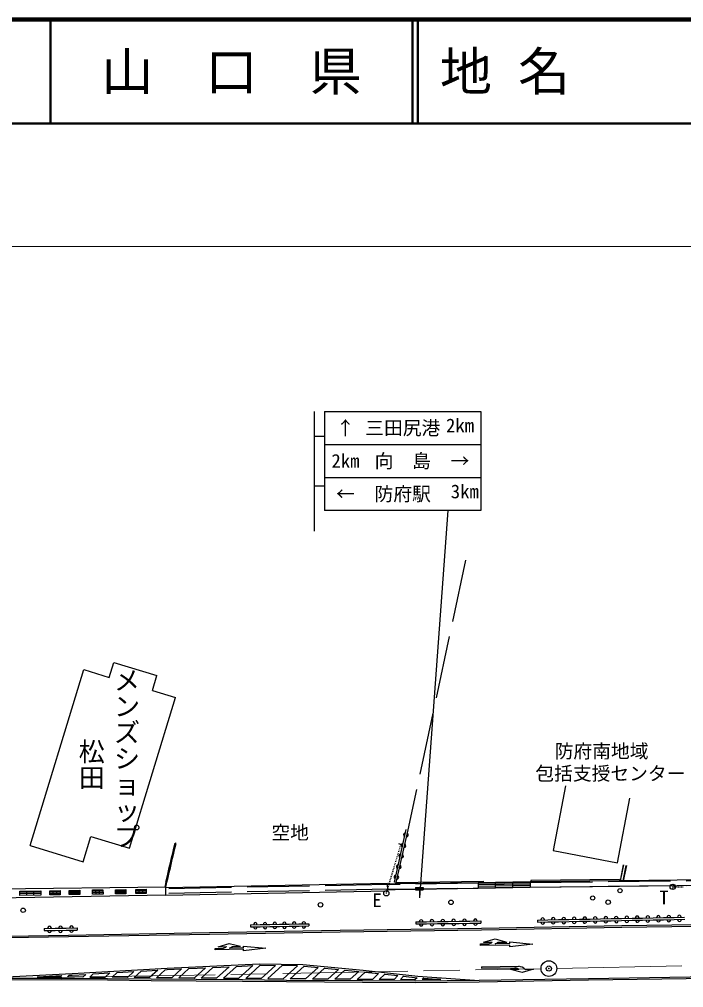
# Model space of a CAD drawing. Units: millimetres, scale not verified. Extents: x 40000 to 680000, y 20000 to 380000.
# Drawn here: x 330017 to 393775, y 287062 to 380000 of the extents above; entities that cross this region are included whole.
import ezdxf
from ezdxf.enums import TextEntityAlignment as Align

# ---------------------------------------------------------------- set-up
doc = ezdxf.new("R2010")
doc.units = ezdxf.units.MM
doc.header["$LTSCALE"] = 1000
doc.header["$PDMODE"] = 32
doc.header["$PDSIZE"] = 500
doc.linetypes.add('CHAIN', pattern=[18.5, 12, -1.5, 3.5, -1.5])
doc.linetypes.add('DASHED', pattern=[7.5, 6, -1.5])
for name, color, linetype, lineweight in [('M-BGD', 7, 'Continuous', 25), ('M-BGD-EXST', 7, 'Continuous', 25), ('M-BMK', 2, 'CHAIN', 13), ('M-BMK-SRVR', 3, 'Continuous', 25), ('M-STR-HTXT', 7, 'Continuous', 13), ('M-STR-STRC', 7, 'Continuous', 25), ('M-TTL', 2, 'Continuous', 140), ('M-TTL-LINE', 7, 'Continuous', 50)]:
    doc.layers.add(name, color=color, linetype=linetype, lineweight=lineweight)
for name, color, linetype in [('M-BMK-HTXT', 7, 'Continuous'), ('M-OTRS', 6, 'Continuous'), ('M-TTL-TXT', 7, 'Continuous')]:
    doc.layers.add(name, color=color, linetype=linetype)
doc.styles.add('@ＭＳ ゴシック', font='')
doc.styles.add('ＭＳ ゴシック', font='')
doc.styles.get('@ＭＳ ゴシック').set_extended_font_data('@MS Gothic')
doc.styles.get('ＭＳ ゴシック').set_extended_font_data('MS Gothic')

msp = doc.modelspace()

# ---------------------------------------------------------------- linework, layer by layer
at = {"layer": 'M-BGD', "linetype": 'DASHED'}
for p, q in [((372836, 328085), (367304, 302202)), ((387720, 297306), (388028, 298838)), ((387965, 297309), (388263, 298791)), ((365364, 296953), (344073, 296553)), ((365372, 296503), (344081, 296103)), ((379017, 297158), (396831, 297361)), ((379041, 296708), (396837, 296911))]:
    msp.add_line(p, q, dxfattribs=at)
at = {"layer": 'M-BGD'}
for p, q in [((338648, 316841), (339083, 318269)), ((339083, 318269), (343226, 317007)), ((331044, 300689), (336196, 317588)), ((336196, 317588), (338648, 316841)), ((342790, 315578), (343226, 317007)), ((342790, 315578), (344992, 314906)), ((340585, 300450), (344992, 314906)), ((382426, 306424), (381244, 300236)), ((387433, 299054), (388614, 305242)), ((366018, 297179), (367158, 302235)), ((367304, 302202), (366164, 297146)), ((336139, 299136), (336883, 301578)), ((336883, 301578), (340585, 300450)), ((331044, 300689), (336139, 299136)), ((344742, 299984), (344853, 300448)), ((344839, 299961), (344950, 300425)), ((344853, 300448), (344963, 300913)), ((344853, 300448), (344950, 300425)), ((344950, 300425), (345060, 300890)), ((345060, 300890), (344963, 300913)), ((366831, 300745), (366448, 300859)), ((366474, 300246), (366497, 300325)), ((366521, 300405), (366545, 300484)), ((366569, 300564), (366592, 300643)), ((366616, 300723), (366640, 300802)), ((381244, 300236), (387433, 299054)), ((344521, 299055), (344632, 299520)), ((344619, 299032), (344729, 299497)), ((344632, 299520), (344742, 299984)), ((344632, 299520), (344729, 299497)), ((344729, 299497), (344839, 299961)), ((344742, 299984), (344839, 299961)), ((366189, 299292), (366213, 299371)), ((366237, 299451), (366260, 299530)), ((366284, 299610), (366308, 299689)), ((366331, 299769), (366355, 299848)), ((366379, 299928), (366403, 300007)), ((366426, 300087), (366450, 300166)), ((344301, 298127), (344411, 298591)), ((344398, 298104), (344508, 298568)), ((344411, 298591), (344521, 299055)), ((344411, 298591), (344508, 298568)), ((344508, 298568), (344619, 299032)), ((344521, 299055), (344619, 299032)), ((365904, 298338), (365928, 298418)), ((365952, 298497), (365976, 298577)), ((365999, 298656), (366023, 298736)), ((366047, 298815), (366070, 298895)), ((366094, 298974), (366118, 299054)), ((366142, 299133), (366165, 299212)), ((387979, 298848), (387669, 297306)), ((388016, 297310), (388312, 298781)), ((344080, 297198), (344190, 297662)), ((344177, 297175), (344288, 297639)), ((344190, 297662), (344301, 298127)), ((344190, 297662), (344288, 297639)), ((344288, 297639), (344398, 298104)), ((344301, 298127), (344398, 298104)), ((365620, 297384), (365643, 297464)), ((365667, 297543), (365691, 297623)), ((365715, 297702), (365738, 297782)), ((365762, 297861), (365786, 297941)), ((365809, 298020), (365833, 298100)), ((365857, 298179), (365881, 298259)), ((387634, 297455), (379110, 297359)), ((387634, 297455), (387635, 297305)), ((396830, 297411), (387668, 297306)), ((344070, 296711), (325100, 296494)), ((341188, 296491), (342184, 296505)), ((341193, 296091), (341188, 296491)), ((341525, 296096), (341520, 296496)), ((341857, 296100), (341852, 296500)), ((342184, 296505), (342190, 296105)), ((344080, 297198), (343964, 296709)), ((344067, 296711), (344177, 297175)), ((344084, 295953), (344070, 296711)), ((365363, 297053), (344071, 296653)), ((344080, 297198), (344177, 297175)), ((365335, 296431), (365359, 296510)), ((365374, 296353), (365363, 297053)), ((365382, 296590), (365406, 296669)), ((365430, 296749), (365454, 296828)), ((365477, 296908), (365501, 296987)), ((365525, 297066), (365549, 297146)), ((365572, 297225), (365596, 297305)), ((366164, 297146), (366018, 297179)), ((374065, 296575), (366090, 296461)), ((366202, 297163), (374524, 297282)), ((366202, 297163), (366204, 297013)), ((374057, 297075), (379033, 297158)), ((374058, 297058), (374065, 296625)), ((379036, 297008), (374060, 296925)), ((379038, 296858), (374062, 296775)), ((379041, 296708), (374065, 296625)), ((379047, 296658), (374065, 296575)), ((374524, 297282), (374526, 297132)), ((375723, 296652), (375716, 297102)), ((377382, 296680), (377374, 297130)), ((379033, 297158), (379041, 296708)), ((387631, 296755), (379047, 296658)), ((379110, 297359), (379112, 297209)), ((396837, 296861), (387631, 296755)), ((392728, 296738), (392795, 296739)), ((392861, 296739), (392927, 296740)), ((392993, 296740), (393059, 296741)), ((393125, 296741), (393191, 296742)), ((393258, 296742), (393324, 296743)), ((393390, 296743), (393456, 296743)), ((393522, 296744), (393588, 296744)), ((393654, 296745), (393721, 296745)), ((344084, 295953), (325123, 295616)), ((330054, 296321), (332066, 296351)), ((330060, 295918), (330054, 296321)), ((332068, 296216), (330056, 296187)), ((332070, 296082), (330058, 296052)), ((332072, 295947), (330060, 295918)), ((330730, 295928), (330724, 296331)), ((331401, 295937), (331395, 296341)), ((332066, 296351), (332072, 295947)), ((332934, 296365), (333933, 296382)), ((332941, 295960), (332934, 296365)), ((333935, 296247), (332936, 296230)), ((333937, 296112), (332938, 296095)), ((333940, 295977), (332941, 295960)), ((333274, 295966), (333267, 296370)), ((333607, 295972), (333600, 296376)), ((333933, 296382), (333940, 295977)), ((334802, 296401), (335808, 296407)), ((334805, 295991), (334802, 296401)), ((335809, 296270), (334803, 296264)), ((335810, 296134), (334804, 296127)), ((335811, 295997), (334805, 295991)), ((335140, 295993), (335138, 296403)), ((335475, 295995), (335473, 296405)), ((335808, 296407), (335811, 295997)), ((337032, 296436), (338044, 296450)), ((337038, 296030), (337032, 296436)), ((338046, 296315), (337034, 296300)), ((338048, 296180), (337036, 296165)), ((338049, 296044), (337038, 296030)), ((337375, 296035), (337369, 296440)), ((337712, 296039), (337706, 296445)), ((338044, 296450), (338049, 296044)), ((339254, 296463), (340249, 296469)), ((339256, 296068), (339254, 296463)), ((340250, 296337), (339255, 296331)), ((340251, 296205), (339256, 296199)), ((340252, 296074), (339256, 296068)), ((339588, 296070), (339586, 296465)), ((339920, 296072), (339918, 296467)), ((340249, 296469), (340252, 296074)), ((342186, 296372), (341190, 296358)), ((342188, 296238), (341191, 296224)), ((342190, 296105), (341193, 296091)), ((344084, 295953), (365374, 296353)), ((365240, 296113), (365264, 296192)), ((365288, 296272), (365311, 296351)), ((366090, 296461), (365372, 296450)), ((385798, 293668), (386807, 293688)), ((386807, 293688), (387816, 293707)), ((387816, 293707), (388825, 293726)), ((388825, 293726), (389834, 293745)), ((389834, 293745), (390844, 293764)), ((390844, 293764), (391853, 293784)), ((391853, 293784), (392862, 293803)), ((392862, 293803), (393871, 293822)), ((332388, 292739), (333442, 292755)), ((333442, 292755), (334497, 292772)), ((334497, 292772), (335551, 292788)), ((335551, 292788), (335554, 292588)), ((352201, 293097), (353132, 293113)), ((352201, 293097), (352205, 292897)), ((352205, 292897), (353136, 292913)), ((353132, 293113), (354064, 293128)), ((353136, 292913), (354067, 292928)), ((354064, 293128), (354995, 293144)), ((354067, 292928), (354998, 292944)), ((354995, 293144), (355926, 293159)), ((354998, 292944), (355929, 292960)), ((355926, 293159), (356857, 293175)), ((355929, 292960), (356861, 292975)), ((356857, 293175), (357789, 293191)), ((356861, 292975), (357792, 292991)), ((357789, 293191), (357792, 292991)), ((368056, 293372), (369097, 293387)), ((368056, 293372), (368059, 293172)), ((368059, 293172), (369100, 293187)), ((369097, 293387), (370139, 293402)), ((369100, 293187), (370141, 293202)), ((370139, 293402), (371180, 293416)), ((370141, 293202), (371183, 293216)), ((371180, 293416), (372221, 293431)), ((371183, 293216), (372224, 293231)), ((372221, 293431), (373263, 293446)), ((372224, 293231), (373266, 293246)), ((373263, 293446), (374304, 293460)), ((373266, 293246), (374307, 293260)), ((374304, 293460), (374307, 293260)), ((379743, 293553), (380752, 293572)), ((379743, 293553), (379746, 293353)), ((379746, 293353), (380756, 293372)), ((380752, 293572), (381761, 293591)), ((380756, 293372), (381765, 293392)), ((381761, 293591), (382770, 293611)), ((381765, 293392), (382774, 293411)), ((382770, 293611), (383779, 293630)), ((382774, 293411), (383783, 293430)), ((383779, 293630), (384788, 293649)), ((383783, 293430), (384792, 293449)), ((384788, 293649), (385798, 293668)), ((384792, 293449), (385801, 293468)), ((385801, 293468), (386811, 293488)), ((386811, 293488), (387820, 293507)), ((387820, 293507), (388829, 293526)), ((388829, 293526), (389838, 293545)), ((389838, 293545), (390847, 293565)), ((390847, 293565), (391857, 293584)), ((391857, 293584), (392866, 293603)), ((392866, 293603), (393875, 293622)), ((332388, 292739), (332391, 292539)), ((332391, 292539), (333446, 292556)), ((333446, 292556), (334500, 292572)), ((334500, 292572), (335554, 292588))]:
    msp.add_line(p, q, dxfattribs=at)
for points in [[(379112, 297209), (379040, 297208), (374056, 297125), (366082, 297011), (365364, 297000)], [(387668, 297306), (387625, 297305), (379112, 297209)]]:
    msp.add_lwpolyline(points, dxfattribs=at)
at = {"layer": 'M-BGD', "linetype": 'DASHED'}
for points in [[(374058, 297075), (374057, 297075), (366083, 296961), (365364, 296950)], [(365372, 296500), (366090, 296511), (374065, 296625)]]:
    msp.add_lwpolyline(points, dxfattribs=at)
at = {"layer": 'M-BGD'}
for centre, radius in [((387664, 296367), 200), ((385046, 295659), 200), ((330377, 294488), 215), ((358924, 295016), 215), ((371448, 295252), 215), ((386527, 295259), 215)]:
    msp.add_circle(centre, radius, dxfattribs=at)
for centre, radius, start, end in [((367068, 301724), 174, 85.36197, 249.23306), ((367166, 301701), 174, 265.36217, 69.23286), ((366840, 300712), 174, 85.36029, 249.23309), ((366938, 300690), 174, 265.36049, 69.23289), ((366612, 299701), 174, 85.36217, 249.23286), ((366710, 299679), 174, 265.36217, 69.23286), ((366384, 298690), 174, 85.36217, 249.23286), ((366482, 298668), 174, 265.36197, 69.23306), ((366156, 297679), 174, 85.36217, 249.23286), ((366254, 297657), 174, 265.36197, 69.23306), ((380247, 293592), 171, 351.22667, 190.95444), ((381256, 293611), 171, 351.22832, 190.95447), ((382265, 293630), 171, 351.22832, 190.95447), ((383274, 293650), 171, 351.22832, 190.95447), ((384283, 293669), 171, 351.22832, 190.95447), ((385292, 293688), 171, 351.22832, 190.95447), ((386302, 293707), 171, 351.22832, 190.95447), ((387311, 293726), 171, 351.22832, 190.95447), ((388320, 293746), 171, 351.22832, 190.95447), ((389329, 293765), 171, 351.22832, 190.95447), ((390338, 293784), 171, 351.2277, 190.95532), ((391348, 293803), 171, 351.22832, 190.95447), ((392357, 293823), 171, 351.2277, 190.95532), ((393366, 293842), 171, 351.22806, 190.95304), ((332915, 292770), 177, 353.49258, 188.26908), ((333969, 292786), 177, 353.49318, 188.26827), ((335024, 292803), 177, 353.49318, 188.26827), ((352666, 293145), 160, 346.59281, 195.32733), ((352671, 292865), 160, 166.59281, 15.32733), ((353597, 293160), 160, 346.59262, 195.32751), ((353602, 292881), 160, 166.59057, 15.32981), ((354529, 293176), 160, 346.59195, 195.32843), ((354533, 292896), 160, 166.59297, 15.329), ((355460, 293191), 160, 346.59315, 195.32881), ((355465, 292912), 160, 166.59281, 15.32733), ((356391, 293207), 160, 346.59195, 195.32843), ((356396, 292928), 160, 166.59195, 15.32843), ((357322, 293223), 160, 346.59281, 195.32733), ((357327, 292943), 160, 166.59281, 15.32733), ((368576, 293404), 175, 352.71624, 188.89782), ((368580, 293155), 175, 172.71605, 8.898), ((369618, 293419), 175, 352.71544, 188.89883), ((369621, 293170), 175, 172.71605, 8.898), ((370659, 293434), 175, 352.71544, 188.89883), ((370663, 293184), 175, 172.71605, 8.898), ((371700, 293448), 175, 352.71544, 188.89883), ((371704, 293199), 175, 172.71605, 8.898), ((372742, 293463), 175, 352.71544, 188.89883), ((372745, 293214), 175, 172.71605, 8.898), ((373783, 293478), 175, 352.71544, 188.89883), ((373787, 293228), 175, 172.71605, 8.898), ((380251, 293333), 171, 171.22806, 10.95304), ((381261, 293353), 171, 171.22832, 10.95447), ((382270, 293372), 171, 171.22832, 10.95447), ((383279, 293391), 171, 171.22832, 10.95447), ((384288, 293410), 171, 171.22832, 10.95447), ((385297, 293430), 171, 171.22832, 10.95447), ((386307, 293449), 171, 171.22832, 10.95447), ((387316, 293468), 171, 171.22832, 10.95447), ((388325, 293487), 171, 171.22832, 10.95447), ((389334, 293506), 171, 171.2277, 10.95532), ((390343, 293526), 171, 171.22832, 10.95447), ((391352, 293545), 171, 171.2277, 10.95532), ((392362, 293564), 171, 171.22832, 10.95447), ((393371, 293583), 171, 171.22667, 10.95444), ((332919, 292525), 177, 173.49318, 8.26827), ((333973, 292541), 177, 173.49279, 8.27049), ((335027, 292557), 177, 173.49318, 8.26827)]:
    msp.add_arc(centre, radius, start, end, dxfattribs=at)
at = {"layer": 'M-BGD-EXST'}
for p, q in [((368039, 296684), (368789, 296684)), ((368039, 296684), (368039, 296434)), ((368414, 296684), (368414, 295684)), ((368789, 296684), (368789, 296434)), ((392757, 296987), (392699, 296490)), ((368039, 296434), (368789, 296434))]:
    msp.add_line(p, q, dxfattribs=at)
for centre in [(392728, 296738), (365240, 296113)]:
    msp.add_circle(centre, 250, dxfattribs=at)
at = {"layer": 'M-BMK'}
for p, q in [((381589, 288909), (422476, 289705)), ((281321, 287062), (380089, 288880))]:
    msp.add_line(p, q, dxfattribs=at)
at = {"layer": 'M-BMK-SRVR'}
msp.add_circle((380839, 288894), 750, dxfattribs=at)
at = {"layer": 'M-OTRS'}
msp.add_point((380839, 288894), dxfattribs=at)
at = {"layer": 'M-STR-HTXT'}
msp.add_line((128127, 358204), (423226, 358204), dxfattribs=at)
at = {"layer": 'M-STR-STRC'}
for p, q in [((358315, 342367), (358315, 330867)), ((359315, 342367), (374315, 342367)), ((359315, 342367), (359315, 332867)), ((374315, 342367), (374315, 332867)), ((358315, 339992), (359315, 339992)), ((359315, 339200), (374315, 339200)), ((359315, 336033), (374315, 336033)), ((358315, 335242), (359315, 335242)), ((374315, 332867), (359315, 332867)), ((371145, 332867), (368414, 295719)), ((349105, 290984), (350169, 291297)), ((349105, 290984), (349883, 291000)), ((350169, 291297), (351244, 291027)), ((350466, 291011), (351244, 291027)), ((351538, 290887), (351535, 291032)), ((351535, 291032), (353678, 290856)), ((374281, 291265), (375091, 291273)), ((374282, 291115), (374281, 291265)), ((377095, 291143), (374282, 291115)), ((374581, 291419), (375683, 291732)), ((374581, 291419), (375385, 291427)), ((377094, 291294), (375681, 291279)), ((375683, 291732), (376791, 291441)), ((375987, 291433), (376791, 291441)), ((377094, 291294), (377092, 291444)), ((377092, 291444), (379305, 291240)), ((377097, 290992), (377095, 291143)), ((379305, 291240), (377097, 290992)), ((348817, 290833), (349600, 290848)), ((348819, 290687), (348817, 290833)), ((351541, 290741), (348819, 290687)), ((351538, 290887), (350171, 290860)), ((351544, 290595), (351541, 290741)), ((353678, 290856), (351544, 290595)), ((348576, 288995), (350149, 289071)), ((350149, 289071), (348934, 287970)), ((350856, 289104), (349600, 287966)), ((350856, 289104), (352428, 289180)), ((352428, 289180), (351081, 287959)), ((353132, 289210), (351745, 287953)), ((353132, 289210), (354595, 289186)), ((354595, 289186), (353214, 287935)), ((355253, 289176), (353876, 287927)), ((356716, 289152), (355253, 289176)), ((355345, 287909), (356716, 289152)), ((356008, 287903), (357362, 289130)), ((357362, 289130), (358708, 289000)), ((374367, 289067), (377959, 289107)), ((374367, 289067), (374369, 288918)), ((331725, 288091), (334086, 288211)), ((334086, 288211), (333957, 288095)), ((334796, 288247), (334624, 288092)), ((336383, 288337), (336103, 288082)), ((337099, 288378), (336768, 288078)), ((337099, 288378), (338689, 288469)), ((338689, 288469), (338247, 288069)), ((339404, 288510), (338910, 288063)), ((339404, 288510), (340994, 288602)), ((340994, 288602), (340382, 288047)), ((341710, 288643), (341044, 288040)), ((341710, 288643), (343300, 288734)), ((343300, 288734), (342516, 288024)), ((344015, 288775), (343179, 288018)), ((344015, 288775), (344209, 288787)), ((344209, 288787), (345590, 288853)), ((345590, 288853), (344652, 288003)), ((346297, 288886), (345315, 287996)), ((346297, 288886), (347869, 288962)), ((347869, 288962), (346788, 287982)), ((348576, 288995), (347453, 287978)), ((357486, 287892), (358708, 289000)), ((358151, 287888), (359313, 288942)), ((359313, 288942), (360659, 288812)), ((359628, 287877), (360659, 288812)), ((360293, 287873), (361265, 288753)), ((361265, 288753), (362611, 288624)), ((362611, 288624), (361771, 287862)), ((363213, 288562), (362436, 287858)), ((363213, 288562), (364500, 288419)), ((364500, 288419), (363900, 287848)), ((365083, 288354), (364548, 287843)), ((365083, 288354), (366340, 288215)), ((366001, 287833), (366340, 288215)), ((366888, 288154), (366600, 287829)), ((366888, 288154), (368205, 288007)), ((374369, 288918), (377541, 288953)), ((378265, 288508), (377154, 288803)), ((377963, 288807), (377164, 288799)), ((377541, 288953), (377662, 288954)), ((379360, 288823), (378265, 288511)), ((378561, 288814), (379360, 288823)), ((334085, 287945), (325617, 287931)), ((331725, 288091), (333957, 288095)), ((336103, 288082), (334624, 288092)), ((336768, 288078), (338247, 288069)), ((340382, 288047), (338910, 288063)), ((342516, 288024), (341044, 288040)), ((344652, 288003), (343179, 288018)), ((346788, 287982), (345315, 287996)), ((348934, 287970), (347453, 287978)), ((349600, 287966), (351081, 287959)), ((353214, 287935), (351745, 287953)), ((353876, 287927), (355345, 287909)), ((357486, 287892), (356008, 287903)), ((359628, 287877), (358151, 287888)), ((361771, 287862), (360293, 287873)), ((366001, 287833), (364548, 287843)), ((367986, 287820), (366600, 287829)), ((368203, 288006), (367985, 287819)), ((368842, 287961), (368686, 287827)), ((370460, 287847), (368686, 287827)), ((368842, 287961), (370460, 287847))]:
    msp.add_line(p, q, dxfattribs=at)
for points in [[(308364, 291683), (321305, 291889), (334722, 292109), (348271, 292345), (360817, 292566), (374358, 292773), (387843, 293018), (399881, 293186), (404117, 293258)], [(308366, 291533), (321307, 291739), (334725, 291959), (348273, 292195), (360819, 292416), (374360, 292623), (387846, 292868), (399883, 293036), (403668, 293100)], [(344201, 288936), (353081, 289361), (357223, 289294), (363010, 288736), (368257, 288152), (374138, 287739)], [(325615, 287931), (335091, 288413), (344201, 288936)], [(334796, 288247), (335099, 288263), (336383, 288337)], [(403672, 288225), (396343, 288094), (384637, 287918), (374135, 287739)], [(374137, 287589), (368024, 287519), (362937, 287554), (355664, 287605), (351440, 287657), (346975, 287680), (342662, 287723), (338477, 287767), (334085, 287795), (325619, 287781)], [(374135, 287739), (368023, 287669), (362938, 287704), (355666, 287755), (351442, 287807), (346976, 287830), (342664, 287873), (338478, 287917), (334085, 287945)], [(363900, 287848), (362939, 287854), (362436, 287858)], [(404123, 288083), (396346, 287944), (384639, 287768), (374137, 287589)]]:
    msp.add_lwpolyline(points, dxfattribs=at)
for centre, radius, start, end in [((349525, 291329), 486, 278.94056, 317.44383), ((349881, 291787), 972, 287.37852, 307.02936), ((375018, 291770), 502, 278.3862, 316.88715), ((375390, 292241), 1005, 286.82205, 306.47473), ((377849, 288115), 998, 44.46689, 83.66188), ((377607, 288458), 499, 44.46842, 83.66011)]:
    msp.add_arc(centre, radius, start, end, dxfattribs=at)
at = {"layer": 'M-TTL'}
msp.add_line((680000, 380000), (40000, 380000), dxfattribs=at)
at = {"layer": 'M-TTL-LINE'}
for p, q in [((333000, 380000), (333000, 370000)), ((367750, 380000), (367750, 370000)), ((368250, 380000), (368250, 370000)), ((40000, 370000), (680000, 370000))]:
    msp.add_line(p, q, dxfattribs=at)

# ---------------------------------------------------------------- texts
at = {"layer": 'M-BGD-EXST', "style": 'ＭＳ ゴシック'}
for s, p in [('E', (364346, 295451)), ('T', (391890, 295721))]:
    msp.add_text(s, height=1320, dxfattribs=at).set_placement(p, align=Align.MIDDLE_CENTER)
at = {"layer": 'M-BMK-HTXT', "style": '@ＭＳ ゴシック'}
msp.add_text('メンズショップ', height=1833, rotation=270, dxfattribs=at).set_placement((338851, 300337), align=Align.BOTTOM_RIGHT)
msp.add_text('松田', height=1833, rotation=270, dxfattribs=at).set_placement((335464, 310990), align=Align.BOTTOM_LEFT)
at = {"layer": 'M-BMK-HTXT', "style": 'ＭＳ ゴシック'}
for s, p in [('防府南地域', (385900, 309763)), ('包括支授センター', (386747, 307622)), ('空地', (356006, 301948))]:
    msp.add_text(s, height=1320, dxfattribs=at).set_placement(p, align=Align.MIDDLE_CENTER)
at = {"layer": 'M-STR-STRC', "style": 'ＭＳ ゴシック'}
for s, p in [('↑', (361315, 340783)), ('三田尻港', (366815, 340783)), ('2km', (361315, 337617)), ('向\u3000島', (366815, 337617)), ('→', (372315, 337617)), ('←', (361315, 334450)), ('防府駅', (366815, 334450))]:
    msp.add_text(s, height=1320, dxfattribs=at).set_placement(p, align=Align.MIDDLE_CENTER)
msp.add_text('2km', height=1320, dxfattribs=at).set_placement((372315, 341683), align=Align.TOP_CENTER)
msp.add_text('3km', height=1320, dxfattribs=at).set_placement((374115, 335350), align=Align.TOP_RIGHT)
at = {"layer": 'M-TTL-TXT', "style": 'ＭＳ ゴシック'}
msp.add_text('地 名', height=3666, dxfattribs=at).set_placement((370380, 375000), align=Align.MIDDLE_LEFT)
msp.add_text('山\u3000口\u3000県', height=3666, dxfattribs=at).set_placement((350375, 375000), align=Align.MIDDLE_CENTER)

doc.saveas('drawing.dxf')
